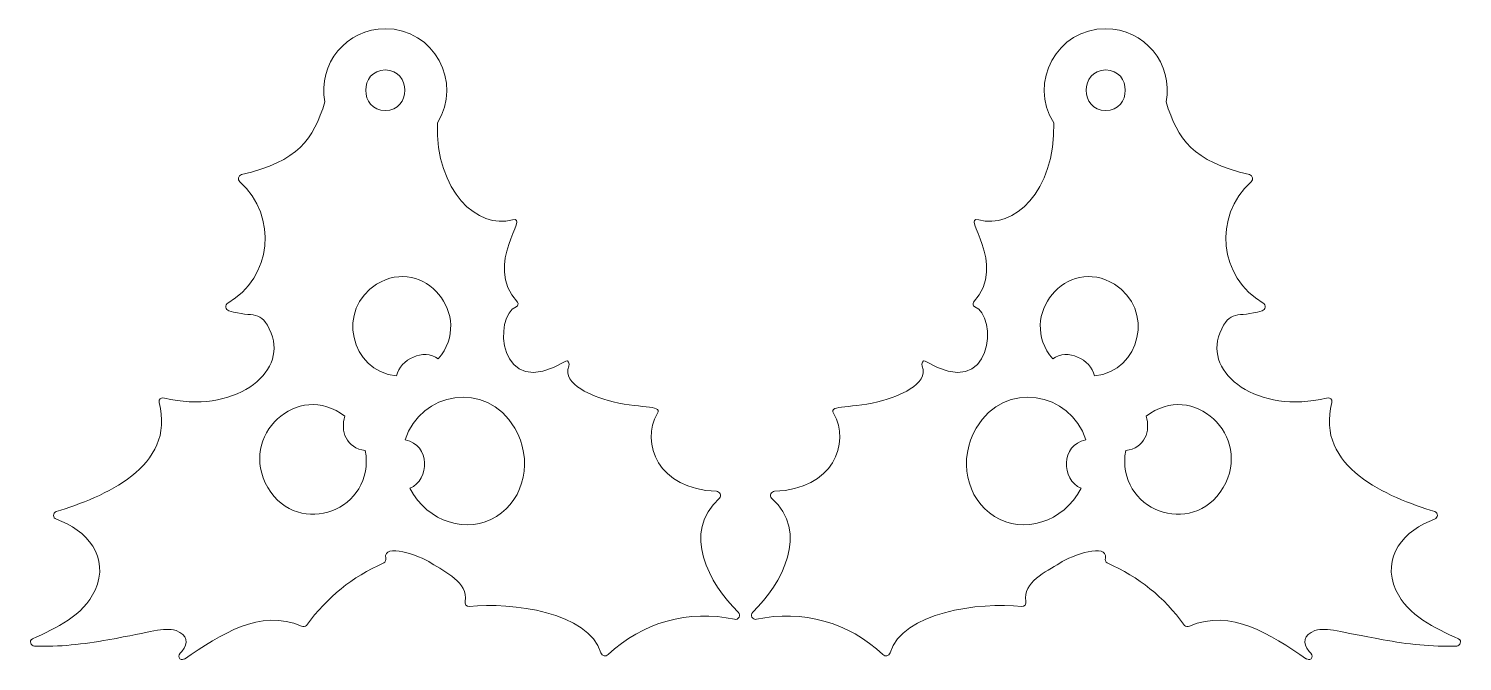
# Model space of a CAD drawing. Header units: inches. Extents: x 0.06 to 4.06, y 0.11 to 1.88.
import ezdxf

# ---------------------------------------------------------------- set-up
doc = ezdxf.new("R2010")
doc.units = ezdxf.units.IN
doc.header["$MEASUREMENT"] = 0
doc.layers.add('_U+0421_U+043B_U+043E_U+0439 1', color=7, linetype='Continuous')

msp = doc.modelspace()

# ---------------------------------------------------------------- linework, layer by layer
at = {"layer": '_U+0421_U+043B_U+043E_U+0439 1', "color": 12, "lineweight": 9, "true_color": 0xe30613}
for points, knots in [([(0.0752, 0.1509), (0.1444, 0.148), (0.2128, 0.1563), (0.2809, 0.1684), (0.4065, 0.1908), (0.4346, 0.2039), (0.4711, 0.1945), (0.5024, 0.1808), (0.5077, 0.1612), (0.4872, 0.1359), (0.4714, 0.1242), (0.4807, 0.1083), (0.4943, 0.1149), (0.4943, 0.1148), (0.4943, 0.1148), (0.4944, 0.1147), (0.5975, 0.1838), (0.7053, 0.2566), (0.8215, 0.2065), (0.826, 0.2045), (0.8325, 0.2042), (0.8358, 0.2088), (0.8946, 0.2892), (0.9617, 0.343), (1.0516, 0.383), (1.056, 0.385), (1.0575, 0.3919), (1.0568, 0.3965), (1.0497, 0.44), (1.149, 0.4055), (1.1843, 0.3824), (1.2215, 0.3583), (1.2888, 0.3292), (1.2789, 0.2758), (1.2776, 0.269), (1.2825, 0.2601), (1.2904, 0.261), (1.4083, 0.275), (1.6242, 0.2448), (1.6584, 0.1322), (1.6612, 0.123), (1.6717, 0.1209), (1.6782, 0.1271), (1.7732, 0.2174), (1.9048, 0.2539), (2.0315, 0.2256), (2.0425, 0.2231), (2.0506, 0.2373), (2.0421, 0.2455), (1.9598, 0.3249), (1.8827, 0.469), (1.9893, 0.564), (1.9969, 0.5708), (1.9897, 0.5829), (1.981, 0.5832), (1.8181, 0.5884), (1.7678, 0.7186), (1.816, 0.8011), (1.8309, 0.8268), (1.765, 0.8121), (1.676, 0.8374), (1.6429, 0.8469), (1.547, 0.881), (1.5688, 0.9326), (1.5714, 0.9389), (1.5668, 0.9511), (1.5603, 0.9471), (1.3666, 0.8291), (1.3576, 1.0773), (1.4218, 1.0988), (1.4268, 1.1005), (1.4283, 1.1076), (1.4248, 1.1114), (1.3266, 1.2194), (1.4631, 1.3558), (1.4107, 1.3414), (1.3147, 1.3149), (1.1961, 1.4194), (1.2012, 1.6121), (1.2729, 1.7261), (1.1911, 1.8756), (1.0557, 1.8756), (0.9482, 1.8756), (0.8664, 1.7777), (0.887, 1.6709), (0.8543, 1.5658), (0.8139, 1.5053), (0.6537, 1.4678), (0.6453, 1.4658), (0.6424, 1.4535), (0.6489, 1.4477), (0.7566, 1.3511), (0.7398, 1.1802), (0.6155, 1.1089), (0.6065, 1.1037), (0.6096, 1.0902), (0.6187, 1.0874), (0.689, 1.0659), (0.7078, 1.0952), (0.7367, 1.025), (0.7832, 0.912), (0.6299, 0.7965), (0.4384, 0.8438), (0.4296, 0.8459), (0.4212, 0.8403), (0.4235, 0.8316), (0.4724, 0.65), (0.2666, 0.5668), (0.1364, 0.5265), (0.1257, 0.5231), (0.1269, 0.5087), (0.1367, 0.5053), (0.2207, 0.476), (0.2874, 0.3992), (0.2447, 0.3068), (0.211, 0.2341), (0.137, 0.2019), (0.0696, 0.1709), (0.0593, 0.1662), (0.0658, 0.1513), (0.0752, 0.1509)], [0, 0, 0, 0, 1, 1, 1, 2, 2, 2, 3, 3, 3, 4, 4, 4, 5, 5, 5, 6, 6, 6, 7, 7, 7, 8, 8, 8, 9, 9, 9, 10, 10, 10, 11, 11, 11, 12, 12, 12, 13, 13, 13, 14, 14, 14, 15, 15, 15, 16, 16, 16, 17, 17, 17, 18, 18, 18, 19, 19, 19, 20, 20, 20, 21, 21, 21, 22, 22, 22, 23, 23, 23, 24, 24, 24, 25, 25, 25, 26, 26, 26, 27, 27, 27, 28, 28, 28, 29, 29, 29, 30, 30, 30, 31, 31, 31, 32, 32, 32, 33, 33, 33, 34, 34, 34, 35, 35, 35, 36, 36, 36, 37, 37, 37, 38, 38, 38, 39, 39, 39, 40, 40, 40, 40]), ([(4.0547, 0.1709), (3.9873, 0.2019), (3.9133, 0.2341), (3.8796, 0.3068), (3.8369, 0.3992), (3.9037, 0.476), (3.9876, 0.5053), (3.9973, 0.5087), (3.9987, 0.5232), (3.9879, 0.5265), (3.8577, 0.5668), (3.6519, 0.65), (3.7008, 0.8316), (3.7031, 0.8403), (3.6947, 0.8459), (3.6859, 0.8438), (3.4944, 0.7965), (3.3411, 0.9121), (3.3876, 1.025), (3.4165, 1.0952), (3.4353, 1.0659), (3.5056, 1.0874), (3.5147, 1.0902), (3.5178, 1.1037), (3.5088, 1.1089), (3.3845, 1.1802), (3.3677, 1.3511), (3.4754, 1.4477), (3.4819, 1.4535), (3.4791, 1.4658), (3.4706, 1.4678), (3.3104, 1.5053), (3.27, 1.5658), (3.2373, 1.6709), (3.2579, 1.7777), (3.1761, 1.8756), (3.0686, 1.8756), (2.9332, 1.8756), (2.8514, 1.7261), (2.9232, 1.6122), (2.9283, 1.4194), (2.8097, 1.3149), (2.7137, 1.3414), (2.6613, 1.3559), (2.7978, 1.2194), (2.6995, 1.1114), (2.6961, 1.1076), (2.6975, 1.1006), (2.7025, 1.0989), (2.7667, 1.0773), (2.7577, 0.8291), (2.5641, 0.9471), (2.5575, 0.9512), (2.5529, 0.9389), (2.5556, 0.9326), (2.5773, 0.881), (2.4815, 0.8469), (2.4483, 0.8375), (2.3594, 0.8121), (2.2934, 0.8268), (2.3084, 0.8012), (2.3566, 0.7186), (2.3063, 0.5884), (2.1433, 0.5832), (2.1347, 0.583), (2.1275, 0.5709), (2.1351, 0.5641), (2.2416, 0.4691), (2.1646, 0.3249), (2.0823, 0.2455), (2.0738, 0.2373), (2.0819, 0.2232), (2.0928, 0.2256), (2.2196, 0.2539), (2.3511, 0.2175), (2.4461, 0.1272), (2.4527, 0.1209), (2.4632, 0.1231), (2.466, 0.1323), (2.5002, 0.2449), (2.7161, 0.2751), (2.834, 0.261), (2.8418, 0.2601), (2.8467, 0.269), (2.8455, 0.2759), (2.8356, 0.3293), (2.9029, 0.3583), (2.94, 0.3825), (2.9754, 0.4055), (3.0747, 0.4401), (3.0676, 0.3965), (3.0669, 0.3919), (3.0684, 0.385), (3.0727, 0.3831), (3.1626, 0.3431), (3.2298, 0.2892), (3.2885, 0.2088), (3.2919, 0.2043), (3.2984, 0.2046), (3.3029, 0.2065), (3.419, 0.2567), (3.5269, 0.1838), (3.63, 0.1147), (3.63, 0.1148), (3.6301, 0.1149), (3.6301, 0.1149), (3.6437, 0.1083), (3.653, 0.1242), (3.6372, 0.1359), (3.6167, 0.1613), (3.6219, 0.1808), (3.6532, 0.1946), (3.6897, 0.2039), (3.7178, 0.1908), (3.8435, 0.1685), (3.9116, 0.1563), (3.9799, 0.1481), (4.0492, 0.1509), (4.0584, 0.1513), (4.065, 0.1662), (4.0547, 0.1709)], [0, 0, 0, 0, 1, 1, 1, 2, 2, 2, 3, 3, 3, 4, 4, 4, 5, 5, 5, 6, 6, 6, 7, 7, 7, 8, 8, 8, 9, 9, 9, 10, 10, 10, 11, 11, 11, 12, 12, 12, 13, 13, 13, 14, 14, 14, 15, 15, 15, 16, 16, 16, 17, 17, 17, 18, 18, 18, 19, 19, 19, 20, 20, 20, 21, 21, 21, 22, 22, 22, 23, 23, 23, 24, 24, 24, 25, 25, 25, 26, 26, 26, 27, 27, 27, 28, 28, 28, 29, 29, 29, 30, 30, 30, 31, 31, 31, 32, 32, 32, 33, 33, 33, 34, 34, 34, 35, 35, 35, 36, 36, 36, 37, 37, 37, 38, 38, 38, 39, 39, 39, 40, 40, 40, 40]), ([(1.0557, 1.6469), (0.9828, 1.6469), (0.9827, 1.7603), (1.0557, 1.7603), (1.1286, 1.7603), (1.1288, 1.6469), (1.0557, 1.6469)], [0, 0, 0, 0, 1, 1, 1, 2, 2, 2, 2]), ([(3.0686, 1.7603), (3.1416, 1.7603), (3.1415, 1.6469), (3.0686, 1.6469), (2.9955, 1.6469), (2.9957, 1.7603), (3.0686, 1.7603)], [0, 0, 0, 0, 1, 1, 1, 2, 2, 2, 2]), ([(1.0313, 1.1617), (1.1638, 1.2437), (1.3058, 1.0731), (1.2038, 0.953), (1.1628, 0.9836), (1.0979, 0.9523), (1.0872, 0.9056), (0.9565, 0.9186), (0.9196, 1.0926), (1.0313, 1.1617)], [0, 0, 0, 0, 1, 1, 1, 2, 2, 2, 3, 3, 3, 3]), ([(3.037, 0.9056), (3.0264, 0.9523), (2.9614, 0.9836), (2.9205, 0.953), (2.8185, 1.0731), (2.9605, 1.2437), (3.093, 1.1617), (3.2047, 1.0926), (3.1678, 0.9186), (3.037, 0.9056)], [0, 0, 0, 0, 1, 1, 1, 2, 2, 2, 3, 3, 3, 3]), ([(0.943, 0.7928), (0.9293, 0.7534), (0.9463, 0.7028), (0.9998, 0.6973), (1.029, 0.5307), (0.8129, 0.4491), (0.7277, 0.5936), (0.6429, 0.7374), (0.8123, 0.8953), (0.943, 0.7928)], [0, 0, 0, 0, 1, 1, 1, 2, 2, 2, 3, 3, 3, 3]), ([(1.1115, 0.7269), (1.1535, 0.8612), (1.3373, 0.8956), (1.4173, 0.7599), (1.4686, 0.6729), (1.4458, 0.5623), (1.3665, 0.5132), (1.286, 0.4634), (1.1743, 0.4953), (1.1245, 0.5918), (1.1803, 0.6153), (1.1823, 0.7131), (1.1115, 0.7269)], [0, 0, 0, 0, 1, 1, 1, 2, 2, 2, 3, 3, 3, 4, 4, 4, 4]), ([(2.9998, 0.5918), (2.95, 0.4953), (2.8383, 0.4634), (2.7578, 0.5132), (2.6785, 0.5623), (2.6557, 0.673), (2.7069, 0.7599), (2.787, 0.8956), (2.9708, 0.8612), (3.0128, 0.7269), (2.942, 0.7131), (2.944, 0.6153), (2.9998, 0.5918)], [0, 0, 0, 0, 1, 1, 1, 2, 2, 2, 3, 3, 3, 4, 4, 4, 4]), ([(3.3966, 0.5936), (3.3114, 0.4491), (3.0953, 0.5307), (3.1245, 0.6973), (3.178, 0.7029), (3.195, 0.7534), (3.1813, 0.7928), (3.312, 0.8953), (3.4814, 0.7374), (3.3966, 0.5936)], [0, 0, 0, 0, 1, 1, 1, 2, 2, 2, 3, 3, 3, 3])]:
    msp.add_open_spline(points, degree=3, knots=knots, dxfattribs=at)

doc.saveas('drawing.dxf')
